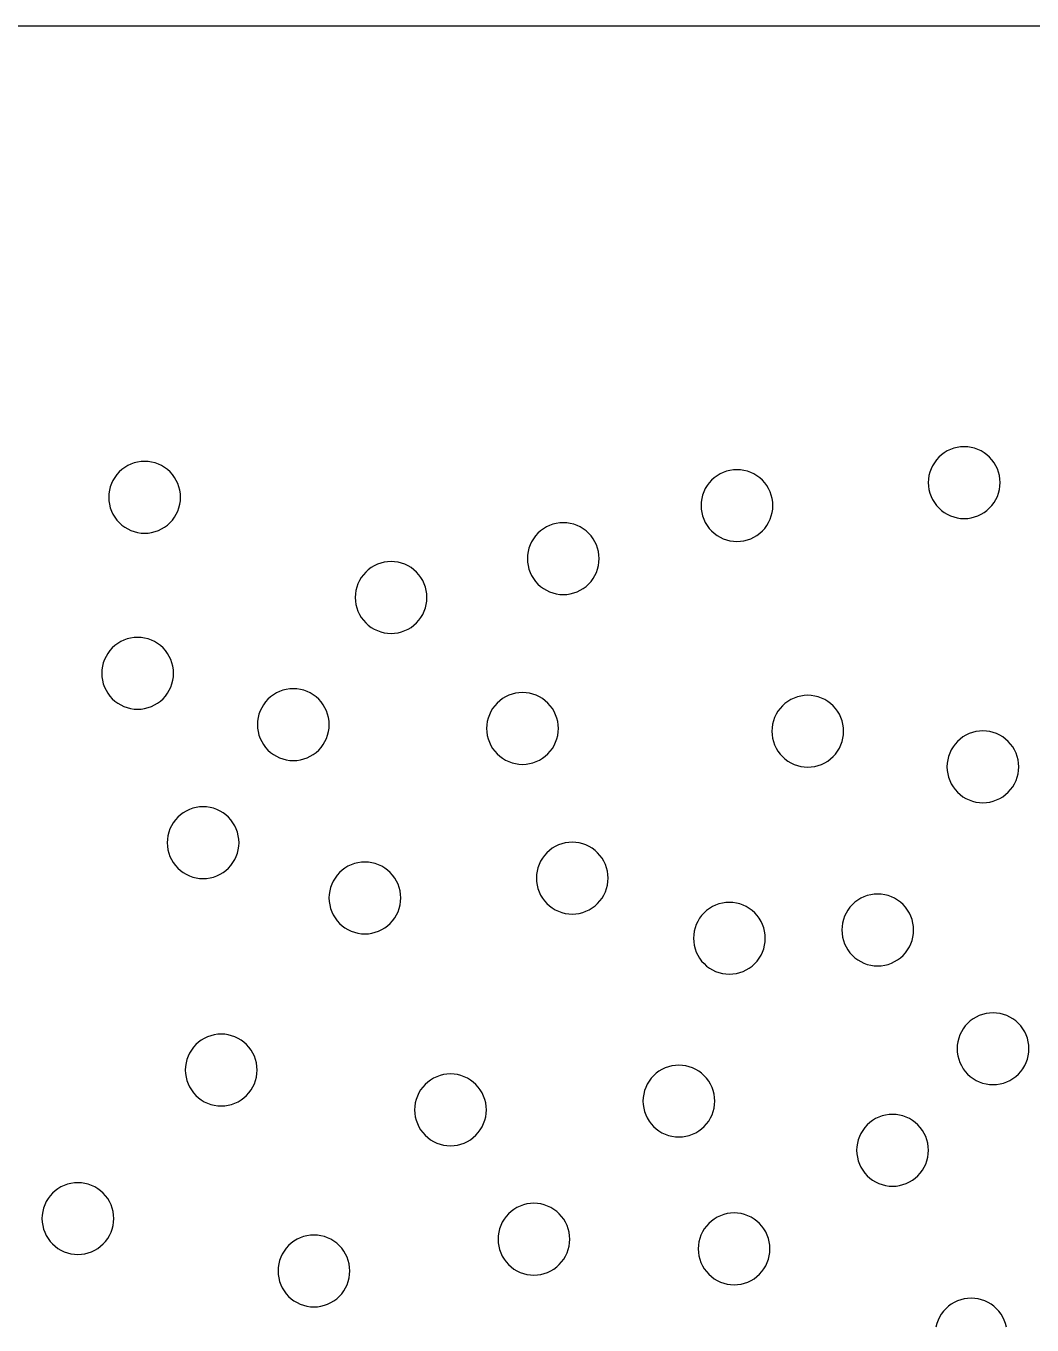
# Model space of a CAD drawing. Header units: millimetres. Extents: x 0 to 406, y 0 to 84.
# Drawn here: x 41.2 to 83.3, y 29.5 to 83.8 of the extents above; entities that cross this region are included whole.
import ezdxf

# ---------------------------------------------------------------- set-up
doc = ezdxf.new("R2010")
doc.units = ezdxf.units.MM

msp = doc.modelspace()

# ---------------------------------------------------------------- linework, layer by layer
at = {"color": 0}
for points in [[(0, 0), (0, 83.82), (406.4, 83.82), (406.4, 0), (0, 0)], [(81.52, 63.678), (81.619, 63.787), (81.707, 63.905), (81.783, 64.031), (81.846, 64.164), (81.895, 64.303), (81.931, 64.446), (81.952, 64.591), (81.96, 64.738), (81.952, 64.885), (81.931, 65.031), (81.895, 65.174), (81.846, 65.312), (81.783, 65.445), (81.707, 65.572), (81.619, 65.69), (81.52, 65.799), (81.411, 65.898), (81.293, 65.985), (81.167, 66.061), (81.034, 66.124), (80.895, 66.174), (80.752, 66.209), (80.607, 66.231), (80.46, 66.238), (80.313, 66.231), (80.167, 66.209), (80.024, 66.174), (79.886, 66.124), (79.753, 66.061), (79.626, 65.985), (79.508, 65.898), (79.399, 65.799), (79.3, 65.69), (79.213, 65.572), (79.137, 65.445), (79.074, 65.312), (79.024, 65.174), (78.989, 65.031), (78.967, 64.885), (78.96, 64.738), (78.967, 64.591), (78.989, 64.446), (79.024, 64.303), (79.074, 64.164), (79.137, 64.031), (79.213, 63.905), (79.3, 63.787), (79.399, 63.678), (79.508, 63.579), (79.626, 63.491), (79.753, 63.415), (79.886, 63.352), (80.024, 63.303), (80.167, 63.267), (80.313, 63.245), (80.46, 63.238), (80.607, 63.245), (80.752, 63.267), (80.895, 63.303), (81.034, 63.352), (81.167, 63.415), (81.293, 63.491), (81.411, 63.579), (81.52, 63.678)], [(47.263, 63.065), (47.362, 63.174), (47.45, 63.292), (47.525, 63.419), (47.588, 63.552), (47.638, 63.69), (47.674, 63.833), (47.695, 63.979), (47.702, 64.126), (47.695, 64.273), (47.674, 64.418), (47.638, 64.561), (47.588, 64.7), (47.525, 64.833), (47.45, 64.959), (47.362, 65.077), (47.263, 65.186), (47.154, 65.285), (47.036, 65.373), (46.91, 65.449), (46.776, 65.511), (46.638, 65.561), (46.495, 65.597), (46.349, 65.618), (46.202, 65.626), (46.055, 65.618), (45.91, 65.597), (45.767, 65.561), (45.628, 65.511), (45.495, 65.449), (45.369, 65.373), (45.251, 65.285), (45.142, 65.186), (45.043, 65.077), (44.955, 64.959), (44.88, 64.833), (44.817, 64.7), (44.767, 64.561), (44.731, 64.418), (44.71, 64.273), (44.702, 64.126), (44.71, 63.979), (44.731, 63.833), (44.767, 63.69), (44.817, 63.552), (44.88, 63.419), (44.955, 63.292), (45.043, 63.174), (45.142, 63.065), (45.251, 62.966), (45.369, 62.878), (45.495, 62.803), (45.628, 62.74), (45.767, 62.69), (45.91, 62.654), (46.055, 62.633), (46.202, 62.626), (46.349, 62.633), (46.495, 62.654), (46.638, 62.69), (46.776, 62.74), (46.91, 62.803), (47.036, 62.878), (47.154, 62.966), (47.263, 63.065)], [(72.023, 62.719), (72.122, 62.828), (72.21, 62.946), (72.286, 63.072), (72.349, 63.205), (72.398, 63.344), (72.434, 63.487), (72.456, 63.632), (72.463, 63.779), (72.456, 63.926), (72.434, 64.072), (72.398, 64.215), (72.349, 64.353), (72.286, 64.487), (72.21, 64.613), (72.122, 64.731), (72.023, 64.84), (71.914, 64.939), (71.796, 65.027), (71.67, 65.102), (71.537, 65.165), (71.398, 65.215), (71.255, 65.251), (71.11, 65.272), (70.963, 65.279), (70.816, 65.272), (70.67, 65.251), (70.527, 65.215), (70.389, 65.165), (70.256, 65.102), (70.129, 65.027), (70.011, 64.939), (69.902, 64.84), (69.803, 64.731), (69.716, 64.613), (69.64, 64.487), (69.577, 64.353), (69.527, 64.215), (69.492, 64.072), (69.47, 63.926), (69.463, 63.779), (69.47, 63.632), (69.492, 63.487), (69.527, 63.344), (69.577, 63.205), (69.64, 63.072), (69.716, 62.946), (69.803, 62.828), (69.902, 62.719), (70.011, 62.62), (70.129, 62.532), (70.256, 62.457), (70.389, 62.394), (70.527, 62.344), (70.67, 62.308), (70.816, 62.287), (70.963, 62.279), (71.11, 62.287), (71.255, 62.308), (71.398, 62.344), (71.537, 62.394), (71.67, 62.457), (71.796, 62.532), (71.914, 62.62), (72.023, 62.719)], [(64.763, 60.501), (64.862, 60.611), (64.95, 60.729), (65.025, 60.855), (65.088, 60.988), (65.138, 61.127), (65.174, 61.269), (65.195, 61.415), (65.202, 61.562), (65.195, 61.709), (65.174, 61.855), (65.138, 61.998), (65.088, 62.136), (65.025, 62.269), (64.95, 62.395), (64.862, 62.514), (64.763, 62.623), (64.654, 62.722), (64.536, 62.809), (64.41, 62.885), (64.276, 62.948), (64.138, 62.998), (63.995, 63.033), (63.849, 63.055), (63.702, 63.062), (63.555, 63.055), (63.41, 63.033), (63.267, 62.998), (63.128, 62.948), (62.995, 62.885), (62.869, 62.809), (62.751, 62.722), (62.642, 62.623), (62.543, 62.514), (62.455, 62.395), (62.38, 62.269), (62.317, 62.136), (62.267, 61.998), (62.231, 61.855), (62.21, 61.709), (62.202, 61.562), (62.21, 61.415), (62.231, 61.269), (62.267, 61.127), (62.317, 60.988), (62.38, 60.855), (62.455, 60.729), (62.543, 60.611), (62.642, 60.501), (62.751, 60.403), (62.869, 60.315), (62.995, 60.239), (63.128, 60.176), (63.267, 60.127), (63.41, 60.091), (63.555, 60.069), (63.702, 60.062), (63.849, 60.069), (63.995, 60.091), (64.138, 60.127), (64.276, 60.176), (64.41, 60.239), (64.536, 60.315), (64.654, 60.403), (64.763, 60.501)], [(57.565, 58.878), (57.664, 58.987), (57.752, 59.105), (57.828, 59.231), (57.891, 59.364), (57.94, 59.503), (57.976, 59.646), (57.998, 59.791), (58.005, 59.938), (57.998, 60.085), (57.976, 60.231), (57.94, 60.374), (57.891, 60.512), (57.828, 60.645), (57.752, 60.772), (57.664, 60.89), (57.565, 60.999), (57.456, 61.098), (57.338, 61.186), (57.212, 61.261), (57.079, 61.324), (56.94, 61.374), (56.797, 61.41), (56.652, 61.431), (56.505, 61.438), (56.358, 61.431), (56.212, 61.41), (56.069, 61.374), (55.931, 61.324), (55.798, 61.261), (55.671, 61.186), (55.553, 61.098), (55.444, 60.999), (55.345, 60.89), (55.258, 60.772), (55.182, 60.645), (55.119, 60.512), (55.069, 60.374), (55.034, 60.231), (55.012, 60.085), (55.005, 59.938), (55.012, 59.791), (55.034, 59.646), (55.069, 59.503), (55.119, 59.364), (55.182, 59.231), (55.258, 59.105), (55.345, 58.987), (55.444, 58.878), (55.553, 58.779), (55.671, 58.691), (55.798, 58.615), (55.931, 58.553), (56.069, 58.503), (56.212, 58.467), (56.358, 58.446), (56.505, 58.438), (56.652, 58.446), (56.797, 58.467), (56.94, 58.503), (57.079, 58.553), (57.212, 58.615), (57.338, 58.691), (57.456, 58.779), (57.565, 58.878)], [(46.972, 55.71), (47.071, 55.819), (47.158, 55.937), (47.234, 56.063), (47.297, 56.196), (47.346, 56.335), (47.382, 56.478), (47.404, 56.623), (47.411, 56.77), (47.404, 56.917), (47.382, 57.063), (47.346, 57.206), (47.297, 57.344), (47.234, 57.477), (47.158, 57.604), (47.071, 57.722), (46.972, 57.831), (46.863, 57.93), (46.744, 58.017), (46.618, 58.093), (46.485, 58.156), (46.347, 58.206), (46.204, 58.241), (46.058, 58.263), (45.911, 58.27), (45.764, 58.263), (45.618, 58.241), (45.476, 58.206), (45.337, 58.156), (45.204, 58.093), (45.078, 58.017), (44.959, 57.93), (44.85, 57.831), (44.752, 57.722), (44.664, 57.604), (44.588, 57.477), (44.525, 57.344), (44.476, 57.206), (44.44, 57.063), (44.418, 56.917), (44.411, 56.77), (44.418, 56.623), (44.44, 56.478), (44.476, 56.335), (44.525, 56.196), (44.588, 56.063), (44.664, 55.937), (44.752, 55.819), (44.85, 55.71), (44.959, 55.611), (45.078, 55.523), (45.204, 55.447), (45.337, 55.384), (45.476, 55.335), (45.618, 55.299), (45.764, 55.277), (45.911, 55.27), (46.058, 55.277), (46.204, 55.299), (46.347, 55.335), (46.485, 55.384), (46.618, 55.447), (46.744, 55.523), (46.863, 55.611), (46.972, 55.71)], [(53.479, 53.564), (53.577, 53.673), (53.665, 53.792), (53.741, 53.918), (53.804, 54.051), (53.853, 54.19), (53.889, 54.332), (53.911, 54.478), (53.918, 54.625), (53.911, 54.772), (53.889, 54.918), (53.853, 55.06), (53.804, 55.199), (53.741, 55.332), (53.665, 55.458), (53.577, 55.577), (53.479, 55.686), (53.37, 55.785), (53.251, 55.872), (53.125, 55.948), (52.992, 56.011), (52.853, 56.06), (52.711, 56.096), (52.565, 56.118), (52.418, 56.125), (52.271, 56.118), (52.125, 56.096), (51.982, 56.06), (51.844, 56.011), (51.711, 55.948), (51.585, 55.872), (51.466, 55.785), (51.357, 55.686), (51.258, 55.577), (51.171, 55.458), (51.095, 55.332), (51.032, 55.199), (50.983, 55.06), (50.947, 54.918), (50.925, 54.772), (50.918, 54.625), (50.925, 54.478), (50.947, 54.332), (50.983, 54.19), (51.032, 54.051), (51.095, 53.918), (51.171, 53.792), (51.258, 53.673), (51.357, 53.564), (51.466, 53.465), (51.585, 53.378), (51.711, 53.302), (51.844, 53.239), (51.982, 53.19), (52.125, 53.154), (52.271, 53.132), (52.418, 53.125), (52.565, 53.132), (52.711, 53.154), (52.853, 53.19), (52.992, 53.239), (53.125, 53.302), (53.251, 53.378), (53.37, 53.465), (53.479, 53.564)], [(63.058, 53.405), (63.157, 53.514), (63.245, 53.632), (63.32, 53.759), (63.383, 53.892), (63.433, 54.03), (63.469, 54.173), (63.49, 54.319), (63.497, 54.466), (63.49, 54.613), (63.469, 54.758), (63.433, 54.901), (63.383, 55.04), (63.32, 55.173), (63.245, 55.299), (63.157, 55.417), (63.058, 55.526), (62.949, 55.625), (62.831, 55.713), (62.705, 55.789), (62.571, 55.852), (62.433, 55.901), (62.29, 55.937), (62.144, 55.959), (61.997, 55.966), (61.85, 55.959), (61.705, 55.937), (61.562, 55.901), (61.423, 55.852), (61.29, 55.789), (61.164, 55.713), (61.046, 55.625), (60.937, 55.526), (60.838, 55.417), (60.75, 55.299), (60.675, 55.173), (60.612, 55.04), (60.562, 54.901), (60.526, 54.758), (60.505, 54.613), (60.497, 54.466), (60.505, 54.319), (60.526, 54.173), (60.562, 54.03), (60.612, 53.892), (60.675, 53.759), (60.75, 53.632), (60.838, 53.514), (60.937, 53.405), (61.046, 53.306), (61.164, 53.219), (61.29, 53.143), (61.423, 53.08), (61.562, 53.03), (61.705, 52.995), (61.85, 52.973), (61.997, 52.966), (62.144, 52.973), (62.29, 52.995), (62.433, 53.03), (62.571, 53.08), (62.705, 53.143), (62.831, 53.219), (62.949, 53.306), (63.058, 53.405)], [(74.982, 53.289), (75.081, 53.398), (75.169, 53.517), (75.245, 53.643), (75.308, 53.776), (75.357, 53.915), (75.393, 54.057), (75.415, 54.203), (75.422, 54.35), (75.415, 54.497), (75.393, 54.643), (75.357, 54.785), (75.308, 54.924), (75.245, 55.057), (75.169, 55.183), (75.081, 55.302), (74.982, 55.411), (74.873, 55.509), (74.755, 55.597), (74.629, 55.673), (74.496, 55.736), (74.357, 55.785), (74.214, 55.821), (74.069, 55.843), (73.922, 55.85), (73.775, 55.843), (73.629, 55.821), (73.486, 55.785), (73.348, 55.736), (73.215, 55.673), (73.088, 55.597), (72.97, 55.509), (72.861, 55.411), (72.762, 55.302), (72.675, 55.183), (72.599, 55.057), (72.536, 54.924), (72.486, 54.785), (72.451, 54.643), (72.429, 54.497), (72.422, 54.35), (72.429, 54.203), (72.451, 54.057), (72.486, 53.915), (72.536, 53.776), (72.599, 53.643), (72.675, 53.517), (72.762, 53.398), (72.861, 53.289), (72.97, 53.19), (73.088, 53.103), (73.215, 53.027), (73.348, 52.964), (73.486, 52.915), (73.629, 52.879), (73.775, 52.857), (73.922, 52.85), (74.069, 52.857), (74.214, 52.879), (74.357, 52.915), (74.496, 52.964), (74.629, 53.027), (74.755, 53.103), (74.873, 53.19), (74.982, 53.289)], [(82.302, 51.802), (82.401, 51.911), (82.489, 52.029), (82.564, 52.155), (82.627, 52.288), (82.677, 52.427), (82.713, 52.57), (82.734, 52.715), (82.741, 52.862), (82.734, 53.01), (82.713, 53.155), (82.677, 53.298), (82.627, 53.437), (82.564, 53.57), (82.489, 53.696), (82.401, 53.814), (82.302, 53.923), (82.193, 54.022), (82.075, 54.11), (81.948, 54.185), (81.815, 54.248), (81.677, 54.298), (81.534, 54.334), (81.388, 54.355), (81.241, 54.362), (81.094, 54.355), (80.949, 54.334), (80.806, 54.298), (80.667, 54.248), (80.534, 54.185), (80.408, 54.11), (80.29, 54.022), (80.181, 53.923), (80.082, 53.814), (79.994, 53.696), (79.919, 53.57), (79.856, 53.437), (79.806, 53.298), (79.77, 53.155), (79.749, 53.01), (79.741, 52.862), (79.749, 52.715), (79.77, 52.57), (79.806, 52.427), (79.856, 52.288), (79.919, 52.155), (79.994, 52.029), (80.082, 51.911), (80.181, 51.802), (80.29, 51.703), (80.408, 51.615), (80.534, 51.54), (80.667, 51.477), (80.806, 51.427), (80.949, 51.391), (81.094, 51.37), (81.241, 51.362), (81.388, 51.37), (81.534, 51.391), (81.677, 51.427), (81.815, 51.477), (81.948, 51.54), (82.075, 51.615), (82.193, 51.703), (82.302, 51.802)], [(49.709, 48.632), (49.808, 48.741), (49.895, 48.859), (49.971, 48.986), (50.034, 49.119), (50.084, 49.257), (50.119, 49.4), (50.141, 49.546), (50.148, 49.693), (50.141, 49.84), (50.119, 49.985), (50.084, 50.128), (50.034, 50.267), (49.971, 50.4), (49.895, 50.526), (49.808, 50.644), (49.709, 50.753), (49.6, 50.852), (49.482, 50.94), (49.355, 51.016), (49.222, 51.079), (49.084, 51.128), (48.941, 51.164), (48.795, 51.186), (48.648, 51.193), (48.501, 51.186), (48.356, 51.164), (48.213, 51.128), (48.074, 51.079), (47.941, 51.016), (47.815, 50.94), (47.697, 50.852), (47.588, 50.753), (47.489, 50.644), (47.401, 50.526), (47.325, 50.4), (47.262, 50.267), (47.213, 50.128), (47.177, 49.985), (47.155, 49.84), (47.148, 49.693), (47.155, 49.546), (47.177, 49.4), (47.213, 49.257), (47.262, 49.119), (47.325, 48.986), (47.401, 48.859), (47.489, 48.741), (47.588, 48.632), (47.697, 48.533), (47.815, 48.446), (47.941, 48.37), (48.074, 48.307), (48.213, 48.257), (48.356, 48.222), (48.501, 48.2), (48.648, 48.193), (48.795, 48.2), (48.941, 48.222), (49.084, 48.257), (49.222, 48.307), (49.355, 48.37), (49.482, 48.446), (49.6, 48.533), (49.709, 48.632)], [(65.138, 47.151), (65.237, 47.26), (65.325, 47.378), (65.4, 47.504), (65.463, 47.637), (65.513, 47.776), (65.549, 47.919), (65.57, 48.064), (65.577, 48.211), (65.57, 48.358), (65.549, 48.504), (65.513, 48.647), (65.463, 48.785), (65.4, 48.919), (65.325, 49.045), (65.237, 49.163), (65.138, 49.272), (65.029, 49.371), (64.911, 49.459), (64.785, 49.534), (64.651, 49.597), (64.513, 49.647), (64.37, 49.683), (64.224, 49.704), (64.077, 49.711), (63.93, 49.704), (63.785, 49.683), (63.642, 49.647), (63.503, 49.597), (63.37, 49.534), (63.244, 49.459), (63.126, 49.371), (63.017, 49.272), (62.918, 49.163), (62.83, 49.045), (62.755, 48.919), (62.692, 48.785), (62.642, 48.647), (62.606, 48.504), (62.585, 48.358), (62.577, 48.211), (62.585, 48.064), (62.606, 47.919), (62.642, 47.776), (62.692, 47.637), (62.755, 47.504), (62.83, 47.378), (62.918, 47.26), (63.017, 47.151), (63.126, 47.052), (63.244, 46.964), (63.37, 46.889), (63.503, 46.826), (63.642, 46.776), (63.785, 46.74), (63.93, 46.719), (64.077, 46.711), (64.224, 46.719), (64.37, 46.74), (64.513, 46.776), (64.651, 46.826), (64.785, 46.889), (64.911, 46.964), (65.029, 47.052), (65.138, 47.151)], [(56.47, 46.321), (56.568, 46.431), (56.656, 46.549), (56.732, 46.675), (56.795, 46.808), (56.844, 46.947), (56.88, 47.09), (56.902, 47.235), (56.909, 47.382), (56.902, 47.529), (56.88, 47.675), (56.844, 47.818), (56.795, 47.956), (56.732, 48.089), (56.656, 48.216), (56.568, 48.334), (56.47, 48.443), (56.361, 48.542), (56.242, 48.629), (56.116, 48.705), (55.983, 48.768), (55.844, 48.818), (55.702, 48.853), (55.556, 48.875), (55.409, 48.882), (55.262, 48.875), (55.116, 48.853), (54.974, 48.818), (54.835, 48.768), (54.702, 48.705), (54.576, 48.629), (54.457, 48.542), (54.348, 48.443), (54.249, 48.334), (54.162, 48.216), (54.086, 48.089), (54.023, 47.956), (53.974, 47.818), (53.938, 47.675), (53.916, 47.529), (53.909, 47.382), (53.916, 47.235), (53.938, 47.09), (53.974, 46.947), (54.023, 46.808), (54.086, 46.675), (54.162, 46.549), (54.249, 46.431), (54.348, 46.321), (54.457, 46.223), (54.576, 46.135), (54.702, 46.059), (54.835, 45.996), (54.974, 45.947), (55.116, 45.911), (55.262, 45.889), (55.409, 45.882), (55.556, 45.889), (55.702, 45.911), (55.844, 45.947), (55.983, 45.996), (56.116, 46.059), (56.242, 46.135), (56.361, 46.223), (56.47, 46.321)], [(77.906, 44.983), (78.005, 45.092), (78.093, 45.211), (78.168, 45.337), (78.231, 45.47), (78.281, 45.608), (78.317, 45.751), (78.338, 45.897), (78.345, 46.044), (78.338, 46.191), (78.317, 46.336), (78.281, 46.479), (78.231, 46.618), (78.168, 46.751), (78.093, 46.877), (78.005, 46.995), (77.906, 47.105), (77.797, 47.203), (77.679, 47.291), (77.553, 47.367), (77.419, 47.43), (77.281, 47.479), (77.138, 47.515), (76.992, 47.537), (76.845, 47.544), (76.698, 47.537), (76.553, 47.515), (76.41, 47.479), (76.271, 47.43), (76.138, 47.367), (76.012, 47.291), (75.894, 47.203), (75.785, 47.105), (75.686, 46.995), (75.598, 46.877), (75.523, 46.751), (75.46, 46.618), (75.41, 46.479), (75.374, 46.336), (75.353, 46.191), (75.345, 46.044), (75.353, 45.897), (75.374, 45.751), (75.41, 45.608), (75.46, 45.47), (75.523, 45.337), (75.598, 45.211), (75.686, 45.092), (75.785, 44.983), (75.894, 44.884), (76.012, 44.797), (76.138, 44.721), (76.271, 44.658), (76.41, 44.608), (76.553, 44.573), (76.698, 44.551), (76.845, 44.544), (76.992, 44.551), (77.138, 44.573), (77.281, 44.608), (77.419, 44.658), (77.553, 44.721), (77.679, 44.797), (77.797, 44.884), (77.906, 44.983)], [(71.706, 44.638), (71.805, 44.747), (71.893, 44.865), (71.969, 44.991), (72.032, 45.124), (72.081, 45.263), (72.117, 45.406), (72.139, 45.551), (72.146, 45.698), (72.139, 45.845), (72.117, 45.991), (72.081, 46.134), (72.032, 46.272), (71.969, 46.405), (71.893, 46.532), (71.805, 46.65), (71.706, 46.759), (71.597, 46.858), (71.479, 46.946), (71.353, 47.021), (71.22, 47.084), (71.081, 47.134), (70.938, 47.17), (70.793, 47.191), (70.646, 47.198), (70.499, 47.191), (70.353, 47.17), (70.21, 47.134), (70.072, 47.084), (69.939, 47.021), (69.812, 46.946), (69.694, 46.858), (69.585, 46.759), (69.486, 46.65), (69.399, 46.532), (69.323, 46.405), (69.26, 46.272), (69.21, 46.134), (69.175, 45.991), (69.153, 45.845), (69.146, 45.698), (69.153, 45.551), (69.175, 45.406), (69.21, 45.263), (69.26, 45.124), (69.323, 44.991), (69.399, 44.865), (69.486, 44.747), (69.585, 44.638), (69.694, 44.539), (69.812, 44.451), (69.939, 44.375), (70.072, 44.313), (70.21, 44.263), (70.353, 44.227), (70.499, 44.206), (70.646, 44.198), (70.793, 44.206), (70.938, 44.227), (71.081, 44.263), (71.22, 44.313), (71.353, 44.375), (71.479, 44.451), (71.597, 44.539), (71.706, 44.638)], [(82.726, 40.022), (82.825, 40.131), (82.913, 40.249), (82.989, 40.375), (83.052, 40.509), (83.101, 40.647), (83.137, 40.79), (83.159, 40.936), (83.166, 41.083), (83.159, 41.23), (83.137, 41.375), (83.101, 41.518), (83.052, 41.657), (82.989, 41.79), (82.913, 41.916), (82.825, 42.034), (82.726, 42.143), (82.617, 42.242), (82.499, 42.33), (82.373, 42.405), (82.24, 42.468), (82.101, 42.518), (81.958, 42.554), (81.813, 42.575), (81.666, 42.583), (81.519, 42.575), (81.373, 42.554), (81.23, 42.518), (81.092, 42.468), (80.959, 42.405), (80.832, 42.33), (80.714, 42.242), (80.605, 42.143), (80.506, 42.034), (80.419, 41.916), (80.343, 41.79), (80.28, 41.657), (80.23, 41.518), (80.195, 41.375), (80.173, 41.23), (80.166, 41.083), (80.173, 40.936), (80.195, 40.79), (80.23, 40.647), (80.28, 40.509), (80.343, 40.375), (80.419, 40.249), (80.506, 40.131), (80.605, 40.022), (80.714, 39.923), (80.832, 39.835), (80.959, 39.76), (81.092, 39.697), (81.23, 39.647), (81.373, 39.611), (81.519, 39.59), (81.666, 39.583), (81.813, 39.59), (81.958, 39.611), (82.101, 39.647), (82.24, 39.697), (82.373, 39.76), (82.499, 39.835), (82.617, 39.923), (82.726, 40.022)], [(50.464, 39.132), (50.563, 39.241), (50.651, 39.36), (50.726, 39.486), (50.789, 39.619), (50.839, 39.757), (50.875, 39.9), (50.896, 40.046), (50.903, 40.193), (50.896, 40.34), (50.875, 40.486), (50.839, 40.628), (50.789, 40.767), (50.726, 40.9), (50.651, 41.026), (50.563, 41.144), (50.464, 41.254), (50.355, 41.352), (50.237, 41.44), (50.11, 41.516), (49.977, 41.579), (49.839, 41.628), (49.696, 41.664), (49.55, 41.686), (49.403, 41.693), (49.256, 41.686), (49.111, 41.664), (48.968, 41.628), (48.829, 41.579), (48.696, 41.516), (48.57, 41.44), (48.452, 41.352), (48.343, 41.254), (48.244, 41.144), (48.156, 41.026), (48.08, 40.9), (48.018, 40.767), (47.968, 40.628), (47.932, 40.486), (47.911, 40.34), (47.903, 40.193), (47.911, 40.046), (47.932, 39.9), (47.968, 39.757), (48.018, 39.619), (48.08, 39.486), (48.156, 39.36), (48.244, 39.241), (48.343, 39.132), (48.452, 39.033), (48.57, 38.946), (48.696, 38.87), (48.829, 38.807), (48.968, 38.757), (49.111, 38.722), (49.256, 38.7), (49.403, 38.693), (49.55, 38.7), (49.696, 38.722), (49.839, 38.757), (49.977, 38.807), (50.11, 38.87), (50.237, 38.946), (50.355, 39.033), (50.464, 39.132)], [(69.595, 37.835), (69.693, 37.944), (69.781, 38.062), (69.857, 38.188), (69.92, 38.321), (69.969, 38.46), (70.005, 38.603), (70.027, 38.748), (70.034, 38.895), (70.027, 39.042), (70.005, 39.188), (69.969, 39.331), (69.92, 39.469), (69.857, 39.602), (69.781, 39.729), (69.693, 39.847), (69.595, 39.956), (69.485, 40.055), (69.367, 40.142), (69.241, 40.218), (69.108, 40.281), (68.969, 40.331), (68.827, 40.366), (68.681, 40.388), (68.534, 40.395), (68.387, 40.388), (68.241, 40.366), (68.098, 40.331), (67.96, 40.281), (67.827, 40.218), (67.701, 40.142), (67.582, 40.055), (67.473, 39.956), (67.374, 39.847), (67.287, 39.729), (67.211, 39.602), (67.148, 39.469), (67.098, 39.331), (67.063, 39.188), (67.041, 39.042), (67.034, 38.895), (67.041, 38.748), (67.063, 38.603), (67.098, 38.46), (67.148, 38.321), (67.211, 38.188), (67.287, 38.062), (67.374, 37.944), (67.473, 37.835), (67.582, 37.736), (67.701, 37.648), (67.827, 37.572), (67.96, 37.509), (68.098, 37.46), (68.241, 37.424), (68.387, 37.402), (68.534, 37.395), (68.681, 37.402), (68.827, 37.424), (68.969, 37.46), (69.108, 37.509), (69.241, 37.572), (69.367, 37.648), (69.485, 37.736), (69.595, 37.835)], [(60.048, 37.467), (60.147, 37.576), (60.235, 37.694), (60.311, 37.821), (60.373, 37.954), (60.423, 38.092), (60.459, 38.235), (60.48, 38.381), (60.488, 38.528), (60.48, 38.675), (60.459, 38.82), (60.423, 38.963), (60.373, 39.102), (60.311, 39.235), (60.235, 39.361), (60.147, 39.479), (60.048, 39.588), (59.939, 39.687), (59.821, 39.775), (59.695, 39.851), (59.562, 39.914), (59.423, 39.963), (59.28, 39.999), (59.135, 40.021), (58.988, 40.028), (58.841, 40.021), (58.695, 39.999), (58.552, 39.963), (58.414, 39.914), (58.281, 39.851), (58.154, 39.775), (58.036, 39.687), (57.927, 39.588), (57.828, 39.479), (57.74, 39.361), (57.665, 39.235), (57.602, 39.102), (57.552, 38.963), (57.516, 38.82), (57.495, 38.675), (57.488, 38.528), (57.495, 38.381), (57.516, 38.235), (57.552, 38.092), (57.602, 37.954), (57.665, 37.821), (57.74, 37.694), (57.828, 37.576), (57.927, 37.467), (58.036, 37.368), (58.154, 37.281), (58.281, 37.205), (58.414, 37.142), (58.552, 37.092), (58.695, 37.057), (58.841, 37.035), (58.988, 37.028), (59.135, 37.035), (59.28, 37.057), (59.423, 37.092), (59.562, 37.142), (59.695, 37.205), (59.821, 37.281), (59.939, 37.368), (60.048, 37.467)], [(78.526, 35.777), (78.625, 35.886), (78.712, 36.005), (78.788, 36.131), (78.851, 36.264), (78.901, 36.403), (78.936, 36.545), (78.958, 36.691), (78.965, 36.838), (78.958, 36.985), (78.936, 37.131), (78.901, 37.273), (78.851, 37.412), (78.788, 37.545), (78.712, 37.671), (78.625, 37.79), (78.526, 37.899), (78.417, 37.998), (78.299, 38.085), (78.172, 38.161), (78.039, 38.224), (77.901, 38.273), (77.758, 38.309), (77.612, 38.331), (77.465, 38.338), (77.318, 38.331), (77.173, 38.309), (77.03, 38.273), (76.891, 38.224), (76.758, 38.161), (76.632, 38.085), (76.514, 37.998), (76.405, 37.899), (76.306, 37.79), (76.218, 37.671), (76.142, 37.545), (76.079, 37.412), (76.03, 37.273), (75.994, 37.131), (75.972, 36.985), (75.965, 36.838), (75.972, 36.691), (75.994, 36.545), (76.03, 36.403), (76.079, 36.264), (76.142, 36.131), (76.218, 36.005), (76.306, 35.886), (76.405, 35.777), (76.514, 35.679), (76.632, 35.591), (76.758, 35.515), (76.891, 35.452), (77.03, 35.403), (77.173, 35.367), (77.318, 35.345), (77.465, 35.338), (77.612, 35.345), (77.758, 35.367), (77.901, 35.403), (78.039, 35.452), (78.172, 35.515), (78.299, 35.591), (78.417, 35.679), (78.526, 35.777)], [(44.473, 32.924), (44.571, 33.033), (44.659, 33.151), (44.735, 33.277), (44.798, 33.41), (44.847, 33.549), (44.883, 33.692), (44.905, 33.837), (44.912, 33.984), (44.905, 34.131), (44.883, 34.277), (44.847, 34.42), (44.798, 34.558), (44.735, 34.692), (44.659, 34.818), (44.571, 34.936), (44.473, 35.045), (44.364, 35.144), (44.245, 35.232), (44.119, 35.307), (43.986, 35.37), (43.847, 35.42), (43.705, 35.456), (43.559, 35.477), (43.412, 35.484), (43.265, 35.477), (43.119, 35.456), (42.977, 35.42), (42.838, 35.37), (42.705, 35.307), (42.579, 35.232), (42.46, 35.144), (42.351, 35.045), (42.252, 34.936), (42.165, 34.818), (42.089, 34.692), (42.026, 34.558), (41.977, 34.42), (41.941, 34.277), (41.919, 34.131), (41.912, 33.984), (41.919, 33.837), (41.941, 33.692), (41.977, 33.549), (42.026, 33.41), (42.089, 33.277), (42.165, 33.151), (42.252, 33.033), (42.351, 32.924), (42.46, 32.825), (42.579, 32.737), (42.705, 32.662), (42.838, 32.599), (42.977, 32.549), (43.119, 32.513), (43.265, 32.492), (43.412, 32.484), (43.559, 32.492), (43.705, 32.513), (43.847, 32.549), (43.986, 32.599), (44.119, 32.662), (44.245, 32.737), (44.364, 32.825), (44.473, 32.924)], [(63.535, 32.063), (63.634, 32.172), (63.722, 32.29), (63.797, 32.416), (63.86, 32.549), (63.91, 32.688), (63.945, 32.831), (63.967, 32.976), (63.974, 33.123), (63.967, 33.27), (63.945, 33.416), (63.91, 33.559), (63.86, 33.697), (63.797, 33.83), (63.722, 33.957), (63.634, 34.075), (63.535, 34.184), (63.426, 34.283), (63.308, 34.37), (63.181, 34.446), (63.048, 34.509), (62.91, 34.559), (62.767, 34.594), (62.621, 34.616), (62.474, 34.623), (62.327, 34.616), (62.182, 34.594), (62.039, 34.559), (61.9, 34.509), (61.767, 34.446), (61.641, 34.37), (61.523, 34.283), (61.414, 34.184), (61.315, 34.075), (61.227, 33.957), (61.151, 33.83), (61.088, 33.697), (61.039, 33.559), (61.003, 33.416), (60.982, 33.27), (60.974, 33.123), (60.982, 32.976), (61.003, 32.831), (61.039, 32.688), (61.088, 32.549), (61.151, 32.416), (61.227, 32.29), (61.315, 32.172), (61.414, 32.063), (61.523, 31.964), (61.641, 31.876), (61.767, 31.8), (61.9, 31.737), (62.039, 31.688), (62.182, 31.652), (62.327, 31.631), (62.474, 31.623), (62.621, 31.631), (62.767, 31.652), (62.91, 31.688), (63.048, 31.737), (63.181, 31.8), (63.308, 31.876), (63.426, 31.964), (63.535, 32.063)], [(71.903, 31.66), (72.002, 31.769), (72.09, 31.887), (72.165, 32.013), (72.228, 32.146), (72.278, 32.285), (72.314, 32.428), (72.335, 32.573), (72.342, 32.72), (72.335, 32.867), (72.314, 33.013), (72.278, 33.156), (72.228, 33.294), (72.165, 33.427), (72.09, 33.554), (72.002, 33.672), (71.903, 33.781), (71.794, 33.88), (71.676, 33.967), (71.55, 34.043), (71.416, 34.106), (71.278, 34.156), (71.135, 34.191), (70.989, 34.213), (70.842, 34.22), (70.695, 34.213), (70.55, 34.191), (70.407, 34.156), (70.268, 34.106), (70.135, 34.043), (70.009, 33.967), (69.891, 33.88), (69.782, 33.781), (69.683, 33.672), (69.595, 33.554), (69.52, 33.427), (69.457, 33.294), (69.407, 33.156), (69.371, 33.013), (69.35, 32.867), (69.342, 32.72), (69.35, 32.573), (69.371, 32.428), (69.407, 32.285), (69.457, 32.146), (69.52, 32.013), (69.595, 31.887), (69.683, 31.769), (69.782, 31.66), (69.891, 31.561), (70.009, 31.473), (70.135, 31.397), (70.268, 31.334), (70.407, 31.285), (70.55, 31.249), (70.695, 31.227), (70.842, 31.22), (70.989, 31.227), (71.135, 31.249), (71.278, 31.285), (71.416, 31.334), (71.55, 31.397), (71.676, 31.473), (71.794, 31.561), (71.903, 31.66)], [(54.34, 30.735), (54.439, 30.844), (54.527, 30.963), (54.602, 31.089), (54.665, 31.222), (54.715, 31.36), (54.75, 31.503), (54.772, 31.649), (54.779, 31.796), (54.772, 31.943), (54.75, 32.089), (54.715, 32.231), (54.665, 32.37), (54.602, 32.503), (54.527, 32.629), (54.439, 32.748), (54.34, 32.857), (54.231, 32.955), (54.113, 33.043), (53.986, 33.119), (53.853, 33.182), (53.715, 33.231), (53.572, 33.267), (53.426, 33.289), (53.279, 33.296), (53.132, 33.289), (52.987, 33.267), (52.844, 33.231), (52.705, 33.182), (52.572, 33.119), (52.446, 33.043), (52.328, 32.955), (52.219, 32.857), (52.12, 32.748), (52.032, 32.629), (51.956, 32.503), (51.893, 32.37), (51.844, 32.231), (51.808, 32.089), (51.787, 31.943), (51.779, 31.796), (51.787, 31.649), (51.808, 31.503), (51.844, 31.36), (51.893, 31.222), (51.956, 31.089), (52.032, 30.963), (52.12, 30.844), (52.219, 30.735), (52.328, 30.636), (52.446, 30.549), (52.572, 30.473), (52.705, 30.41), (52.844, 30.361), (52.987, 30.325), (53.132, 30.303), (53.279, 30.296), (53.426, 30.303), (53.572, 30.325), (53.715, 30.361), (53.853, 30.41), (53.986, 30.473), (54.113, 30.549), (54.231, 30.636), (54.34, 30.735)], [(82.224, 29.451), (82.188, 29.594), (82.138, 29.733), (82.075, 29.866), (82, 29.992), (81.912, 30.11), (81.813, 30.219), (81.704, 30.318), (81.586, 30.406), (81.46, 30.481), (81.326, 30.544), (81.188, 30.594), (81.045, 30.63), (80.899, 30.651), (80.752, 30.659), (80.605, 30.651), (80.46, 30.63), (80.317, 30.594), (80.178, 30.544), (80.045, 30.481), (79.919, 30.406), (79.801, 30.318), (79.692, 30.219), (79.593, 30.11), (79.505, 29.992), (79.43, 29.866), (79.367, 29.733), (79.317, 29.594), (79.281, 29.451)]]:
    msp.add_lwpolyline(points, dxfattribs=at)

doc.saveas('drawing.dxf')
